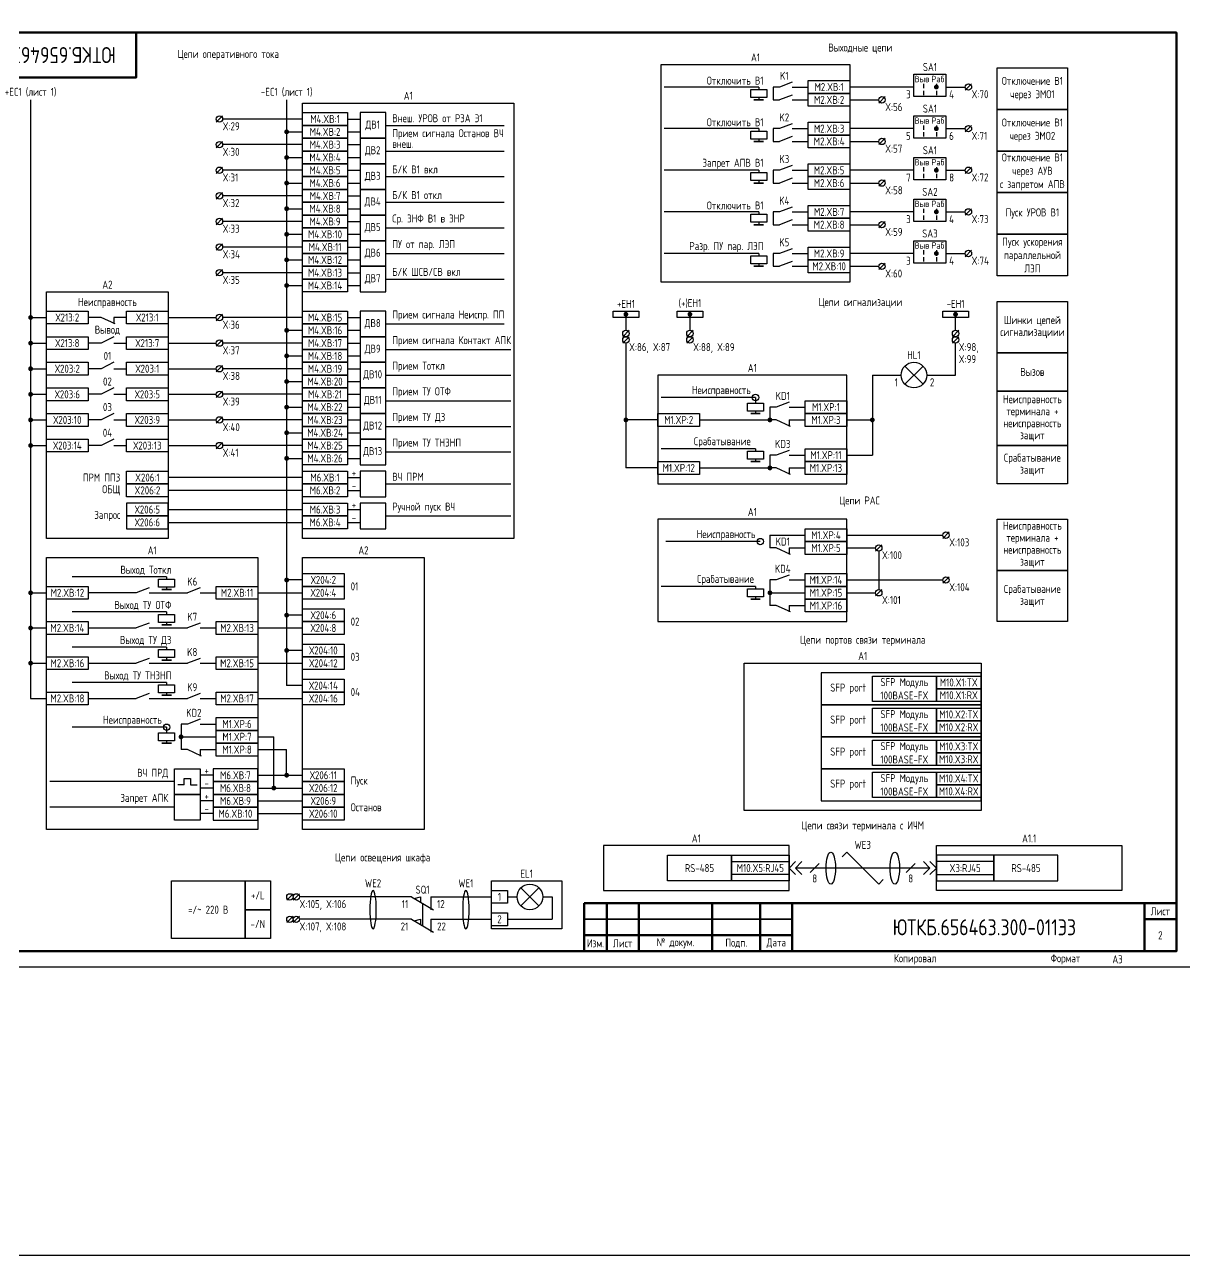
# Model space of a CAD drawing. Header units: millimetres. Extents: x -863 to 2106, y -90 to 586.
# Drawn here: x 475.1 to 837.5, y -90 to 294.5 of the extents above; entities that cross this region are included whole.
import ezdxf

# ---------------------------------------------------------------- set-up
doc = ezdxf.new("R2010")
doc.units = ezdxf.units.MM
doc.styles.add('Gost_type_A', font='GOST_A.TTF')

# ---------------------------------------------------------------- blocks, each defined once
blk = doc.blocks.new('Штамп угловой верхний')
at = {"lineweight": 50}
blk.add_lwpolyline([(0, 0), (70, 0), (70, -14), (0, -14)], close=True, dxfattribs=at)
blk = doc.blocks.new('Формат_А3')
blk.add_lwpolyline([(-420, 297), (0, 297), (0, 0), (-420, 0)], close=True)
at = {"lineweight": 50}
blk.add_lwpolyline([(-400, 292), (-5, 292), (-5, 5), (-400, 5)], close=True, dxfattribs=at)
blk = doc.blocks.new('Штамп малый нижний')
at = {"lineweight": 50}
for points in [[(-185, 15), (-178, 15), (-178, 5), (-185, 5)], [(-178, 15), (-168, 15), (-168, 5), (-178, 5)], [(-168, 15), (-145, 15), (-145, 5), (-168, 5)], [(-145, 15), (-130, 15), (-130, 5), (-145, 5)], [(-130, 15), (-120, 15), (-120, 5), (-130, 5)], [(-120, 15), (-10, 15), (-10, 0), (-120, 0)], [(-10, 15), (0, 15), (0, 10), (-10, 10)], [(-10, 10), (0, 10), (0, 0), (-10, 0)], [(-185, 5), (-178, 5), (-178, 0), (-185, 0)], [(-178, 5), (-168, 5), (-168, 0), (-178, 0)], [(-168, 5), (-145, 5), (-145, 0), (-168, 0)], [(-145, 5), (-130, 5), (-130, 0), (-145, 0)], [(-130, 5), (-120, 5), (-120, 0), (-130, 0)]]:
    blk.add_lwpolyline(points, close=True, dxfattribs=at)
for points in [[(-185, 15), (-178, 15), (-178, 10), (-185, 10)], [(-178, 15), (-168, 15), (-168, 10), (-178, 10)], [(-168, 15), (-145, 15), (-145, 10), (-168, 10)], [(-145, 15), (-130, 15), (-130, 10), (-145, 10)], [(-130, 15), (-120, 15), (-120, 10), (-130, 10)], [(-185, 10), (-178, 10), (-178, 5), (-185, 5)], [(-178, 10), (-168, 10), (-168, 5), (-178, 5)], [(-168, 10), (-145, 10), (-145, 5), (-168, 5)], [(-145, 10), (-130, 10), (-130, 5), (-145, 5)], [(-130, 10), (-120, 10), (-120, 5), (-130, 5)]]:
    blk.add_lwpolyline(points, close=True)
at = {"char_height": 2.5, "style": 'Gost_type_A'}
for s, insert, width, attachment_point in [('Лист', (-5, 12.5), 10, 5), ('№ докум.', (-156.5, 2.5), 23, 5), ('Подп.', (-137.5, 2.5), 15, 5), ('Дата', (-125, 2.5), 10, 5), ('Изм.', (-181.5, 2.5), 7, 5), ('Лист', (-173, 2.5), 10, 5), ('Копировал', (-75, -2.53), 13.1202, 6), ('Формат', (-30, -2.53), 13.1202, 6)]:
    blk.add_mtext(s, dxfattribs=dict(at, insert=insert, width=width, attachment_point=attachment_point))
blk = doc.blocks.new('POINT')
at = {"const_width": 0.75}
blk.add_lwpolyline([(-0.375, 0, 1), (0.375, 0, 1)], format="xyb", close=True, dxfattribs=at)
blk = doc.blocks.new('Переключатель_положение')
for p, q in [((2, 1), (2, -0.34)), ((2, -1.14), (2, -2.49))]:
    blk.add_line(p, q)
blk = doc.blocks.new('Шинка')
blk.add_lwpolyline([(-4, 1), (4, 1), (4, -1), (-4, -1)], close=True)
blk.add_blockref('POINT', (0, 0))

msp = doc.modelspace()

# ---------------------------------------------------------------- linework, layer by layer
for p, q in [((704.5, 275), (675, 275)), ((704.5, 275), (704.5, 274.25)), ((753, 275), (733, 275)), ((771.01, 276), (769.01, 274)), ((477, 271), (477, 84)), ((557, 271), (557, 88)), ((704.5, 271.75), (704.5, 271)), ((733, 271), (742, 271)), ((744.01, 272), (742.01, 270)), ((537, 266), (535, 264)), ((562, 265), (537, 265)), ((576, 265), (580, 265)), ((588, 263), (625, 263)), ((704.5, 262), (675, 262)), ((704.5, 262), (704.5, 261.25)), ((753, 262), (733, 262)), ((771.01, 263), (769.01, 261)), ((537, 258), (535, 256)), ((557, 261), (562, 261)), ((576, 261), (580, 261)), ((704.5, 258.75), (704.5, 258)), ((733, 258), (742, 258)), ((744.01, 259), (742.01, 257)), ((562, 257), (537, 257)), ((576, 257), (580, 257)), ((588, 255), (625, 255)), ((537, 250), (535, 248)), ((557, 253), (562, 253)), ((576, 253), (580, 253)), ((771.01, 250), (769.01, 248)), ((562, 249), (537, 249)), ((576, 249), (580, 249)), ((588, 247), (625, 247)), ((704.5, 249), (675, 249)), ((704.5, 249), (704.5, 248.25)), ((753, 249), (733, 249)), ((557, 245), (562, 245)), ((576, 245), (580, 245)), ((704.5, 245.75), (704.5, 245)), ((733, 245), (742, 245)), ((744.01, 246), (742.01, 244)), ((537, 242), (535, 240)), ((562, 241), (537, 241)), ((576, 241), (580, 241)), ((588, 239), (625, 239)), ((557, 237), (562, 237)), ((576, 237), (580, 237)), ((704.5, 236), (675, 236)), ((704.5, 236), (704.5, 235.25)), ((753, 236), (733, 236)), ((771.01, 237), (769.01, 235)), ((537, 234), (535, 232)), ((562, 233), (537, 233)), ((576, 233), (580, 233)), ((588, 231), (625, 231)), ((704.5, 232.75), (704.5, 232)), ((733, 232), (742, 232)), ((744.01, 233), (742.01, 231)), ((557, 229), (562, 229)), ((576, 229), (580, 229)), ((537, 226), (535, 224)), ((562, 225), (537, 225)), ((576, 225), (580, 225)), ((771.01, 224), (769.01, 222)), ((557, 221), (562, 221)), ((576, 221), (580, 221)), ((588, 223), (625, 223)), ((704.5, 223), (675, 223)), ((704.5, 223), (704.5, 222.25)), ((704.5, 219.75), (704.5, 219)), ((753, 223), (733, 223)), ((744.01, 220), (742.01, 218)), ((537, 218), (535, 216)), ((562, 217), (537, 217)), ((576, 217), (580, 217)), ((733, 219), (742, 219)), ((557, 213), (562, 213)), ((576, 213), (580, 213)), ((588, 215), (625, 215)), ((537, 204), (535, 202)), ((663, 204), (663, 199)), ((766, 199), (766, 204)), ((477, 203), (482, 203)), ((503, 203), (503, 201)), ((520, 203), (535, 203)), ((562, 203), (537, 203)), ((576, 203), (580, 203)), ((588, 201), (625, 201)), ((683, 203), (683, 199)), ((557, 199), (562, 199)), ((576, 199), (580, 199)), ((664, 199), (662, 197)), ((664, 197), (662, 195)), ((684, 199), (682, 197)), ((684, 197), (682, 195)), ((767, 199), (765, 197)), ((767, 197), (765, 195)), ((766, 197), (766, 197.01)), ((766, 197), (766, 197.01)), ((477, 195), (482, 195)), ((499, 195), (495, 195)), ((503, 195), (507, 195)), ((520, 195), (535, 195)), ((537, 196), (535, 194)), ((562, 195), (537, 195)), ((576, 195), (580, 195)), ((588, 193), (627, 193)), ((663, 195), (663, 156)), ((766, 185), (766, 195)), ((557, 191), (562, 191)), ((576, 191), (580, 191)), ((477, 187), (482, 187)), ((499, 187), (495, 187)), ((503, 187), (507, 187)), ((520, 187), (535, 187)), ((537, 188), (535, 186)), ((562, 187), (537, 187)), ((576, 187), (580, 187)), ((588, 185), (627, 185)), ((740, 185), (749, 185)), ((740, 185), (740, 160)), ((750.17, 187.83), (755.83, 182.17)), ((755.83, 187.83), (750.17, 182.17)), ((757, 185), (766, 185)), ((557, 183), (562, 183)), ((576, 183), (580, 183)), ((477, 179), (482, 179)), ((499, 179), (495, 179)), ((503, 179), (507, 179)), ((520, 179), (535, 179)), ((537, 180), (535, 178)), ((562, 179), (537, 179)), ((576, 179), (580, 179)), ((588, 177), (627, 177)), ((703.5, 178), (674, 178)), ((703.5, 178), (703.5, 176.25)), ((557, 175), (562, 175)), ((576, 175), (580, 175)), ((703.5, 173.75), (703.5, 173)), ((477, 171), (482, 171)), ((499, 171), (495, 171)), ((503, 171), (507, 171)), ((520, 171), (535, 171)), ((537, 172), (535, 170)), ((562, 171), (537, 171)), ((576, 171), (580, 171)), ((673, 171), (663, 171)), ((714, 171), (714, 169)), ((732, 171), (740, 171)), ((557, 167), (562, 167)), ((576, 167), (580, 167)), ((588, 169), (627, 169)), ((477, 163), (482, 163)), ((499, 163), (495, 163)), ((503, 163), (507, 163)), ((520, 163), (535, 163)), ((537, 164), (535, 162)), ((562, 163), (537, 163)), ((576, 163), (580, 163)), ((703.5, 162), (674, 162)), ((703.5, 162), (703.5, 161.25)), ((557, 159), (562, 159)), ((576, 159), (580, 159)), ((588, 161), (627, 161)), ((703.5, 158.75), (703.5, 158)), ((732, 160), (740, 160)), ((673, 156), (663, 156)), ((714, 156), (714, 154)), ((562, 153), (520, 153)), ((576, 153), (580, 153)), ((588, 151), (627, 151)), ((562, 149), (520, 149)), ((576, 149), (580, 149)), ((520, 143), (562, 143)), ((576, 143), (580, 143)), ((520, 139), (562, 139)), ((576, 139), (580, 139)), ((588, 141), (627, 141)), ((708, 135), (708, 131)), ((732, 135), (762, 135)), ((764.01, 136), (762.01, 134)), ((705, 133), (675.5, 133)), ((714, 131), (714, 129)), ((732, 131), (741, 131)), ((743, 132), (741, 130)), ((742, 130), (742, 118)), ((519.5, 122), (490, 122)), ((519.5, 122), (519.5, 121.25)), ((562, 121), (557, 121)), ((732, 121), (762, 121)), ((764.01, 122), (762.01, 120)), ((477, 117), (482, 117)), ((510, 117), (495, 117)), ((514, 117), (526, 117)), ((519.5, 118.75), (519.5, 118)), ((548, 117), (562, 117)), ((703.5, 119), (674, 119)), ((703.5, 119), (703.5, 118.25)), ((703.5, 115.75), (703.5, 115)), ((732, 117), (741, 117)), ((743, 118), (741, 116)), ((714, 113), (714, 111)), ((519.5, 111), (490, 111)), ((519.5, 111), (519.5, 110.25)), ((519.5, 107.75), (519.5, 107)), ((562, 110), (557, 110)), ((477, 106), (482, 106)), ((548, 106), (562, 106)), ((519.5, 100), (490, 100)), ((519.5, 100), (519.5, 99.25)), ((519.5, 96.75), (519.5, 96)), ((562, 99), (557, 99)), ((477, 95), (482, 95)), ((548, 95), (562, 95)), ((519.5, 89), (490, 89)), ((519.5, 89), (519.5, 88.25)), ((519.5, 85.75), (519.5, 85)), ((562, 88), (557, 88)), ((477, 84), (482, 84)), ((548, 84), (562, 84)), ((519.5, 75), (490, 75)), ((519.5, 75), (519.5, 73.25)), ((519.5, 70.75), (519.5, 70)), ((548, 72), (553, 72)), ((553, 56), (553, 72)), ((530, 68), (530, 66)), ((548, 68), (557, 68)), ((557, 60), (557, 68)), ((522, 58), (483, 58)), ((525, 57), (525, 59)), ((525, 59), (527, 59)), ((527, 59), (527, 57)), ((534, 60), (530, 60)), ((548, 60), (562, 60)), ((525, 57), (523, 57)), ((527, 57), (529, 57)), ((534, 56), (530, 56)), ((548, 56), (562, 56)), ((522, 50), (483, 50)), ((534, 52), (530, 52)), ((548, 52), (562, 52)), ((534, 48), (530, 48)), ((548, 48), (562, 48)), ((730.53, 34.53), (732, 36)), ((732, 36), (742, 26)), ((714, 31), (716, 33)), ((714, 31), (716, 33)), ((714, 31), (716, 29)), ((714, 31), (716, 29)), ((716, 31), (718, 33)), ((716, 31), (718, 33)), ((758, 31), (716, 31)), ((716, 31), (718, 29)), ((716, 31), (718, 29)), ((723.41, 32.41), (720.59, 29.59)), ((753.41, 32.41), (750.59, 29.59)), ((758, 31), (756, 33)), ((758, 31), (756, 33)), ((758, 31), (756, 29)), ((758, 31), (756, 29)), ((760, 31), (758, 33)), ((760, 31), (758, 33)), ((760, 31), (758, 29)), ((760, 31), (758, 29)), ((742, 26), (743.41, 27.41)), ((630.17, 24.83), (635.83, 19.17)), ((635.83, 24.83), (630.17, 19.17)), ((559.01, 23), (557.01, 21)), ((561.01, 23), (559.01, 21)), ((596, 22), (561.01, 22)), ((596, 22), (602.92, 18)), ((596.87, 21.5), (598.87, 22)), ((598.87, 22), (598.87, 20.34)), ((602, 22), (602, 18)), ((602, 22), (621, 22)), ((626, 22), (629, 22)), ((637, 22), (640, 22)), ((640, 22), (640, 15)), ((559.01, 16), (557.01, 14)), ((561.01, 16), (559.01, 14)), ((596, 15), (561.01, 15)), ((596, 15), (602.92, 11)), ((596.87, 14.5), (598.87, 15)), ((598.87, 15), (598.87, 13.34)), ((602, 15), (602, 11)), ((602, 15), (621, 15)), ((626, 15), (640, 15))]:
    msp.add_line(p, q)
at = {"ltscale": 1.08}
for p, q in [((711, 275), (709, 275)), ((709, 275), (709, 271)), ((715, 275), (720, 275)), ((709, 271), (711, 271)), ((715, 271), (720, 271)), ((711, 262), (709, 262)), ((709, 262), (709, 258)), ((715, 262), (720, 262)), ((709, 258), (711, 258)), ((715, 258), (720, 258)), ((711, 249), (709, 249)), ((709, 249), (709, 245)), ((715, 249), (720, 249)), ((709, 245), (711, 245)), ((715, 245), (720, 245)), ((711, 236), (709, 236)), ((709, 236), (709, 232)), ((715, 236), (720, 236)), ((709, 232), (711, 232)), ((715, 232), (720, 232)), ((711, 223), (709, 223)), ((709, 223), (709, 219)), ((715, 223), (720, 223)), ((709, 219), (711, 219)), ((715, 219), (720, 219)), ((499, 203), (495, 203)), ((507, 203), (503, 203)), ((710, 175), (708, 175)), ((708, 175), (708, 171)), ((714, 175), (719, 175)), ((686, 171), (708, 171)), ((710, 171), (708, 171)), ((714, 171), (719, 171)), ((710, 160), (708, 160)), ((708, 160), (708, 156)), ((714, 160), (719, 160)), ((686, 156), (708, 156)), ((710, 156), (708, 156)), ((714, 156), (719, 156)), ((708, 135), (719, 135)), ((710, 131), (708, 131)), ((714, 131), (719, 131)), ((710, 121), (708, 121)), ((708, 121), (708, 113)), ((714, 121), (719, 121)), ((530, 117), (535, 117)), ((708, 117), (719, 117)), ((710, 113), (708, 113)), ((714, 113), (719, 113)), ((495, 106), (510, 106)), ((514, 106), (526, 106)), ((530, 106), (535, 106)), ((495, 95), (510, 95)), ((514, 95), (526, 95)), ((530, 95), (535, 95)), ((495, 84), (510, 84)), ((514, 84), (526, 84)), ((530, 84), (535, 84)), ((526, 76), (524, 76)), ((524, 76), (524, 68)), ((530, 76), (535, 76)), ((524, 72), (535, 72)), ((526, 68), (524, 68)), ((530, 68), (535, 68))]:
    msp.add_line(p, q, dxfattribs=at)
at = {"ltscale": 4.32}
for p, q in [((715, 276.5), (711, 275)), ((715, 272.5), (711, 271)), ((715, 263.5), (711, 262)), ((715, 259.5), (711, 258)), ((715, 250.5), (711, 249)), ((715, 246.5), (711, 245)), ((715, 237.5), (711, 236)), ((715, 233.5), (711, 232)), ((715, 224.5), (711, 223)), ((715, 220.5), (711, 219)), ((503.39, 201), (499, 203)), ((503, 197), (499, 195)), ((503, 189), (499, 187)), ((503, 181), (499, 179)), ((714, 176.5), (710, 175)), ((503, 173), (499, 171)), ((714.39, 169), (710, 171)), ((503, 165), (499, 163)), ((714, 161.5), (710, 160)), ((714.39, 154), (710, 156)), ((714.39, 129), (710, 131)), ((714, 122.5), (710, 121)), ((514, 118.5), (510, 117)), ((530, 118.5), (526, 117)), ((714.39, 111), (710, 113)), ((514, 107.5), (510, 106)), ((530, 107.5), (526, 106)), ((514, 96.5), (510, 95)), ((530, 96.5), (526, 95)), ((514, 85.5), (510, 84)), ((530, 85.5), (526, 84)), ((530, 77.5), (526, 76)), ((530.39, 66), (526, 68))]:
    msp.add_line(p, q, dxfattribs=at)
at = {"ltscale": 4}
for p, q in [((763, 275), (769.01, 275)), ((763, 262), (769.01, 262)), ((763, 249), (769.01, 249)), ((763, 236), (769.01, 236)), ((763, 223), (769.01, 223))]:
    msp.add_line(p, q, dxfattribs=at)
at = {"ltscale": 0.5}
msp.add_line((599.46, 20), (599.46, 13), dxfattribs=at)
for points in [[(-863, 586), (2106, 586), (2106, -90), (-863, -90)], [(674, 282), (733, 282), (733, 214), (674, 214)], [(779, 281), (801, 281), (801, 268), (779, 268)], [(720, 277), (733, 277), (733, 273), (720, 273)], [(753, 279), (763, 279), (763, 272), (753, 272)], [(707, 274.25), (707, 271.75), (702, 271.75), (702, 274.25)], [(720, 273), (733, 273), (733, 269), (720, 269)], [(562, 270), (628, 270), (628, 134), (562, 134)], [(706, 271), (703, 271)], [(562, 267), (576, 267), (576, 263), (562, 263)], [(753, 266), (763, 266), (763, 259), (753, 259)], [(779, 268), (801, 268), (801, 255), (779, 255)], [(562, 263), (576, 263), (576, 259), (562, 259)], [(720, 264), (733, 264), (733, 260), (720, 260)], [(562, 259), (576, 259), (576, 255), (562, 255)], [(707, 261.25), (707, 258.75), (702, 258.75), (702, 261.25)], [(706, 258), (703, 258)], [(720, 260), (733, 260), (733, 256), (720, 256)], [(562, 255), (576, 255), (576, 251), (562, 251)], [(779, 255), (801, 255), (801, 242), (779, 242)], [(562, 251), (576, 251), (576, 247), (562, 247)], [(720, 251), (733, 251), (733, 247), (720, 247)], [(753, 253), (763, 253), (763, 246), (753, 246)], [(562, 247), (576, 247), (576, 243), (562, 243)], [(707, 248.25), (707, 245.75), (702, 245.75), (702, 248.25)], [(720, 247), (733, 247), (733, 243), (720, 243)], [(562, 243), (576, 243), (576, 239), (562, 239)], [(706, 245), (703, 245)], [(562, 239), (576, 239), (576, 235), (562, 235)], [(753, 240), (763, 240), (763, 233), (753, 233)], [(779, 242), (801, 242), (801, 229), (779, 229)], [(562, 235), (576, 235), (576, 231), (562, 231)], [(707, 235.25), (707, 232.75), (702, 232.75), (702, 235.25)], [(720, 238), (733, 238), (733, 234), (720, 234)], [(562, 231), (576, 231), (576, 227), (562, 227)], [(706, 232), (703, 232)], [(720, 234), (733, 234), (733, 230), (720, 230)], [(562, 227), (576, 227), (576, 223), (562, 223)], [(753, 227), (763, 227), (763, 220), (753, 220)], [(779, 229), (801, 229), (801, 216), (779, 216)], [(720, 225), (733, 225), (733, 221), (720, 221)], [(562, 223), (576, 223), (576, 219), (562, 219)], [(707, 222.25), (707, 219.75), (702, 219.75), (702, 222.25)], [(720, 221), (733, 221), (733, 217), (720, 217)], [(562, 219), (576, 219), (576, 215), (562, 215)], [(706, 219), (703, 219)], [(562, 215), (576, 215), (576, 211), (562, 211)], [(482, 211), (520, 211), (520, 134), (482, 134)], [(801, 192), (779, 192), (779, 208), (801, 208)], [(482, 205), (495, 205), (495, 201), (482, 201)], [(507, 205), (520, 205), (520, 201), (507, 201)], [(562, 205), (576, 205), (576, 201), (562, 201)], [(562, 201), (576, 201), (576, 197), (562, 197)], [(482, 197), (495, 197), (495, 193), (482, 193)], [(507, 197), (520, 197), (520, 193), (507, 193)], [(562, 197), (576, 197), (576, 193), (562, 193)], [(562, 193), (576, 193), (576, 189), (562, 189)], [(482, 189), (495, 189), (495, 185), (482, 185)], [(507, 189), (520, 189), (520, 185), (507, 185)], [(562, 189), (576, 189), (576, 185), (562, 185)], [(801, 180), (779, 180), (779, 192), (801, 192)], [(562, 185), (576, 185), (576, 181), (562, 181)], [(673, 151), (732, 151), (732, 185), (673, 185)], [(482, 181), (495, 181), (495, 177), (482, 177)], [(507, 181), (520, 181), (520, 177), (507, 177)], [(562, 181), (576, 181), (576, 177), (562, 177)], [(562, 177), (576, 177), (576, 173), (562, 173)], [(719, 177), (732, 177), (732, 173), (719, 173)], [(801, 163), (779, 163), (779, 180), (801, 180)], [(706, 176.25), (706, 173.75), (701, 173.75), (701, 176.25)], [(482, 173), (495, 173), (495, 169), (482, 169)], [(507, 173), (520, 173), (520, 169), (507, 169)], [(562, 173), (576, 173), (576, 169), (562, 169)], [(673, 173), (686, 173), (686, 169), (673, 169)], [(705, 173), (702, 173)], [(719, 173), (732, 173), (732, 169), (719, 169)], [(562, 169), (576, 169), (576, 165), (562, 165)], [(482, 165), (495, 165), (495, 161), (482, 161)], [(507, 165), (520, 165), (520, 161), (507, 161)], [(562, 165), (576, 165), (576, 161), (562, 161)], [(719, 162), (732, 162), (732, 158), (719, 158)], [(801, 151), (779, 151), (779, 163), (801, 163)], [(562, 161), (576, 161), (576, 157), (562, 157)], [(673, 158), (686, 158), (686, 154), (673, 154)], [(706, 161.25), (706, 158.75), (701, 158.75), (701, 161.25)], [(705, 158), (702, 158)], [(719, 158), (732, 158), (732, 154), (719, 154)], [(507, 155), (520, 155), (520, 151), (507, 151)], [(562, 155), (576, 155), (576, 151), (562, 151)], [(507, 151), (520, 151), (520, 147), (507, 147)], [(562, 151), (576, 151), (576, 147), (562, 147)], [(520, 145), (507, 145), (507, 141), (520, 141)], [(562, 145), (576, 145), (576, 141), (562, 141)], [(520, 141), (507, 141), (507, 137), (520, 137)], [(562, 141), (576, 141), (576, 137), (562, 137)], [(673, 108), (732, 108), (732, 140), (673, 140)], [(801, 124), (779, 124), (779, 140), (801, 140)], [(719, 137), (732, 137), (732, 133), (719, 133)], [(719, 133), (732, 133), (732, 129), (719, 129)], [(482, 128), (548, 128), (548, 43), (482, 43)], [(562, 128), (600, 128), (600, 43), (562, 43)], [(801, 108), (779, 108), (779, 124), (801, 124)], [(522, 121.25), (522, 118.75), (517, 118.75), (517, 121.25)], [(562, 123), (575, 123), (575, 119), (562, 119)], [(719, 123), (732, 123), (732, 119), (719, 119)], [(482, 119), (495, 119), (495, 115), (482, 115)], [(521, 118), (518, 118)], [(535, 119), (548, 119), (548, 115), (535, 115)], [(562, 119), (575, 119), (575, 115), (562, 115)], [(706, 118.25), (706, 115.75), (701, 115.75), (701, 118.25)], [(719, 119), (732, 119), (732, 115), (719, 115)], [(562, 112), (575, 112), (575, 108), (562, 108)], [(705, 115), (702, 115)], [(719, 115), (732, 115), (732, 111), (719, 111)], [(482, 108), (495, 108), (495, 104), (482, 104)], [(522, 110.25), (522, 107.75), (517, 107.75), (517, 110.25)], [(535, 108), (548, 108), (548, 104), (535, 104)], [(562, 108), (575, 108), (575, 104), (562, 104)], [(521, 107), (518, 107)], [(562, 101), (575, 101), (575, 97), (562, 97)], [(482, 97), (495, 97), (495, 93), (482, 93)], [(522, 99.25), (522, 96.75), (517, 96.75), (517, 99.25)], [(535, 97), (548, 97), (548, 93), (535, 93)], [(562, 97), (575, 97), (575, 93), (562, 93)], [(521, 96), (518, 96)], [(700, 95), (774, 95), (774, 49), (700, 49)], [(562, 90), (575, 90), (575, 86), (562, 86)], [(724, 82), (774, 82), (774, 92), (724, 92)], [(740, 91), (760, 91), (760, 83), (740, 83)], [(760, 91), (774, 91), (774, 87), (760, 87)], [(482, 86), (495, 86), (495, 82), (482, 82)], [(522, 88.25), (522, 85.75), (517, 85.75), (517, 88.25)], [(521, 85), (518, 85)], [(535, 86), (548, 86), (548, 82), (535, 82)], [(562, 86), (575, 86), (575, 82), (562, 82)], [(760, 87), (774, 87), (774, 83), (760, 83)], [(724, 72), (774, 72), (774, 82), (724, 82)], [(740, 81), (760, 81), (760, 73), (740, 73)], [(760, 81), (774, 81), (774, 77), (760, 77)], [(535, 78), (548, 78), (548, 74), (535, 74)], [(760, 77), (774, 77), (774, 73), (760, 73)], [(522, 73.25), (522, 70.75), (517, 70.75), (517, 73.25)], [(535, 74), (548, 74), (548, 70), (535, 70)], [(521, 70), (518, 70)], [(535, 70), (548, 70), (548, 66), (535, 66)], [(724, 62), (774, 62), (774, 72), (724, 72)], [(740, 71), (760, 71), (760, 63), (740, 63)], [(760, 71), (774, 71), (774, 67), (760, 67)], [(760, 67), (774, 67), (774, 63), (760, 63)], [(548, 62), (534, 62), (534, 58), (548, 58)], [(562, 62), (575, 62), (575, 58), (562, 58)], [(724, 52), (774, 52), (774, 62), (724, 62)], [(548, 58), (534, 58), (534, 54), (548, 54)], [(562, 58), (575, 58), (575, 54), (562, 54)], [(740, 61), (760, 61), (760, 53), (740, 53)], [(760, 61), (774, 61), (774, 57), (760, 57)], [(548, 54), (534, 54), (534, 50), (548, 50)], [(562, 54), (575, 54), (575, 50), (562, 50)], [(760, 57), (774, 57), (774, 53), (760, 53)], [(548, 50), (534, 50), (534, 46), (548, 46)], [(562, 50), (575, 50), (575, 46), (562, 46)], [(656, 24), (714, 24), (714, 38), (656, 38)], [(676, 35), (696, 35), (696, 27), (676, 27)], [(696, 35), (714, 35), (714, 27), (696, 27)], [(818, 24), (760, 24), (760, 38), (818, 38)], [(778, 35), (760, 35), (760, 27), (778, 27)], [(798, 35), (778, 35), (778, 27), (798, 27)], [(696, 33), (714, 33), (714, 29), (696, 29)], [(778, 33), (760, 33), (760, 29), (778, 29)], [(544, 9), (521, 9), (521, 27), (544, 27)], [(552, 18), (544, 18), (544, 27), (552, 27)], [(621, 27), (643, 27), (643, 12), (621, 12)], [(621, 24), (626, 24), (626, 20), (621, 20)], [(552, 9), (544, 9), (544, 18), (552, 18)], [(621, 17), (626, 17), (626, 13), (621, 13)]]:
    msp.add_lwpolyline(points, close=True)
at = {"ltscale": 4}
for points in [[(580, 259), (588, 259), (588, 267), (580, 267)], [(580, 251), (588, 251), (588, 259), (580, 259)], [(580, 243), (588, 243), (588, 251), (580, 251)], [(580, 235), (588, 235), (588, 243), (580, 243)], [(580, 227), (588, 227), (588, 235), (580, 235)], [(580, 219), (588, 219), (588, 227), (580, 227)], [(580, 211), (588, 211), (588, 219), (580, 219)], [(580, 197), (588, 197), (588, 205), (580, 205)], [(580, 189), (588, 189), (588, 197), (580, 197)], [(580, 181), (588, 181), (588, 189), (580, 189)], [(580, 173), (588, 173), (588, 181), (580, 181)], [(580, 165), (588, 165), (588, 173), (580, 173)], [(580, 157), (588, 157), (588, 165), (580, 165)], [(580, 147), (588, 147), (588, 155), (580, 155)], [(580, 137), (588, 137), (588, 145), (580, 145)], [(530, 54), (522, 54), (522, 62), (530, 62)], [(530, 46), (522, 46), (522, 54), (530, 54)]]:
    msp.add_lwpolyline(points, close=True, dxfattribs=at)
for centre, radius in [((770.01, 275), 1), ((743.01, 271), 1), ((536, 265), 1), ((770.01, 262), 1), ((536, 257), 1), ((743.01, 258), 1), ((536, 249), 1), ((770.01, 249), 1), ((743.01, 245), 1), ((536, 241), 1), ((770.01, 236), 1), ((536, 233), 1), ((743.01, 232), 1), ((536, 225), 1), ((770.01, 223), 1), ((743.01, 219), 1), ((536, 217), 1), ((536, 203), 1), ((663, 198), 1), ((663, 196), 1), ((683, 198), 1), ((683, 196), 1), ((766, 198), 1), ((766, 196), 1), ((536, 195), 1), ((753, 185), 4), ((536, 187), 1), ((536, 179), 1), ((703.5, 178), 1), ((536, 171), 1), ((536, 163), 1), ((763.01, 135), 1), ((705, 133), 1), ((742, 131), 1), ((763.01, 121), 1), ((742, 117), 1), ((519.5, 75), 1), ((633, 22), 4), ((558.01, 22), 1), ((560.01, 22), 1), ((558.01, 15), 1), ((560.01, 15), 1)]:
    msp.add_circle(centre, radius)
for centre in [(727, 31), (747, 31)]:
    msp.add_ellipse(centre, major_axis=(0, -5), ratio=0.293778)
at = {"extrusion": (0, 0, -1)}
for centre in [(584, 18), (613, 18)]:
    msp.add_ellipse(centre, major_axis=(0, -6), ratio=0.166667, dxfattribs=at)

# ---------------------------------------------------------------- block references
at = {"color": 1}
for name, p in [('Формат_А3', (840, 0)), ('Штамп малый нижний', (835, 5))]:
    msp.add_blockref(name, p, dxfattribs=at)
for name, p in [('Штамп угловой верхний', (440, 292)), ('Переключатель_положение', (754, 275)), ('POINT', (760, 275)), ('Переключатель_положение', (758, 275)), ('POINT', (557, 261)), ('Переключатель_положение', (754, 262)), ('POINT', (760, 262)), ('Переключатель_положение', (758, 262)), ('POINT', (557, 253)), ('Переключатель_положение', (754, 249)), ('Переключатель_положение', (758, 249)), ('POINT', (760, 249)), ('POINT', (557, 245)), ('POINT', (557, 237)), ('Переключатель_положение', (754, 236)), ('POINT', (760, 236)), ('Переключатель_положение', (758, 236)), ('POINT', (557, 229)), ('Переключатель_положение', (754, 223)), ('POINT', (760, 223)), ('Переключатель_положение', (758, 223)), ('POINT', (557, 221)), ('POINT', (557, 213)), ('Шинка', (663, 204)), ('Шинка', (683, 204)), ('Шинка', (766, 204)), ('POINT', (477, 203)), ('POINT', (557, 199)), ('POINT', (477, 195)), ('POINT', (557, 191)), ('POINT', (477, 187)), ('POINT', (557, 183)), ('POINT', (477, 179)), ('POINT', (557, 175)), ('POINT', (477, 171)), ('POINT', (663, 171)), ('POINT', (708, 171)), ('POINT', (740, 171)), ('POINT', (557, 167)), ('POINT', (477, 163)), ('POINT', (557, 159)), ('POINT', (708, 156)), ('POINT', (557, 121)), ('POINT', (477, 117)), ('POINT', (708, 117)), ('POINT', (557, 110)), ('POINT', (477, 106)), ('POINT', (557, 99)), ('POINT', (477, 95)), ('POINT', (524, 72)), ('POINT', (557, 60)), ('POINT', (553, 56))]:
    msp.add_blockref(name, p)

# ---------------------------------------------------------------- texts
at = {"char_height": 2.5, "style": 'Gost_type_A'}
for s, insert, width, attachment_point, line_spacing_factor in [('Выходные цепи', (736.25, 287), 197.5, 5, 0.9), ('Цепи оперативного тока', (538.75, 285), 197.5, 5, 0.9), ('A1', (703.5, 283), 59, 8, 0.9), ('A1', (595, 271), 66, 8, 0.9), ('X:56', (744.01, 270), 8, 1, 0.9), ('X:29', (537, 264), 8, 1, 0.9), ('Прием сигнала Останов ВЧ внеш.', (590, 256), 35, 7, 0.8), ('X:30', (537, 256), 8, 1, 0.9), ('X:57', (744.01, 257), 8, 1, 0.9), ('X:31', (537, 248), 8, 1, 0.9), ('X:58', (744.01, 244), 8, 1, 0.9), ('X:32', (537, 240), 8, 1, 0.9), ('X:33', (537, 232), 8, 1, 0.9), ('X:59', (744.01, 231), 8, 1, 0.9), ('X:34', (537, 224), 8, 1, 0.9), ('X:35', (537, 216), 8, 1, 0.9), ('X:60', (744.01, 218), 8, 1, 0.9), ('A2', (501, 212), 38, 8, 0.9), ('Неисправность', (501, 207.5), 38, 5, 0.8), ('Цепи сигнализации', (736.25, 207.5), 197.5, 5, 0.9), ('Вывод', (501, 199), 38, 5, 0.8), ('X:36', (537, 202), 8, 1, 0.9), ('Шинки цепей сигнализациии', (790, 200), 21.9988, 5, 0.9), ('01', (501, 191), 38, 5, 0.8), ('X:37', (537, 194), 8, 1, 0.9), ('X:86, X:87', (664, 195), 16, 1, 0.9), ('X:88, X:89', (684, 195), 16, 1, 0.9), ('X:98,\\PX:99', (767, 195), 16, 1, 0.9), ('A1', (702.5, 186), 59, 8, 0.9), ('X:38', (537, 186), 8, 1, 0.9), ('Вызов', (790, 186), 21.9988, 5, 0.9), ('02', (501, 183), 38, 5, 0.8), ('Неисправность', (702, 180), 37, 6, 0.8), ('X:39', (537, 178), 8, 1, 0.9), ('Неисправность терминала + неисправность защит', (790, 171.5), 21.9988, 5, 0.9), ('03', (501, 175), 38, 5, 0.8), ('X:40', (537, 170), 8, 1, 0.9), ('04', (501, 167), 38, 5, 0.8), ('X:41', (537, 162), 8, 1, 0.9), ('Срабатывание защит', (790, 157), 21.9988, 5, 0.9), ('Цепи РАС', (736, 145.5), 196, 5, 0.9), ('A1', (702.5, 141), 59, 8, 0.9), ('Неисправность терминала + неисправность защит', (790, 132), 21.9988, 5, 0.9), ('Неисправность', (703.5, 135), 37, 6, 0.8), ('A1', (515, 129), 66, 8, 0.9), ('A2', (581, 129), 38, 8, 0.9), ('X:103', (764.01, 134), 8, 1, 0.9), ('X:100', (743.01, 130), 8, 1, 0.9), ('X:104', (764.01, 120), 8, 1, 0.9), ('Срабатывание защит', (790, 116), 21.9988, 5, 0.9), ('X:101', (743.01, 116), 8, 1, 0.9), ('Цепи портов связи терминала', (737, 102), 197.5, 5, 0.9), ('A1', (737, 96), 74.0002, 8, 0.9), ('Неисправность', (518, 77), 37, 6, 0.8), ('Цепи связи терминала с ИЧМ', (737, 44), 194, 5, 0.9), ('A1', (685, 39), 58.0002, 8, 0.9), ('A1.1', (789, 39), 58.0002, 8, 0.9), ('Цепи освещения шкафа', (587, 34), 122, 5, 0.9), ('EL1', (632, 28), 21.9942, 8, 0.9), ('+/L', (548, 22.5), 8, 5, 0.9), ('=/~ 220 В', (532.5, 18), 23, 5, 0.9), ('X:105, X:106', (561.01, 21), 17.9949, 1, 0.9), ('-/N', (548, 13.5), 8, 5, 0.9), ('X:107, X:108', (561.01, 14), 17.9949, 1, 0.9)]:
    msp.add_mtext(s, dxfattribs=dict(at, insert=insert, width=width, attachment_point=attachment_point, line_spacing_factor=line_spacing_factor))
at = {"insert": (475, 285), "char_height": 5, "width": 70, "attachment_point": 5, "rotation": 180, "style": 'Gost_type_A'}
msp.add_mtext('ЮТКБ.656463.300-011Э3', dxfattribs=at)
at = {"style": 'Gost_type_A'}
for s, insert, char_height, width, attachment_point in [('SA1', (758, 280), 2.5, 10, 8), ('Отключить В1', (706, 277), 2.5, 31.0015, 6), ('K1', (712.5, 278.5), 2.5, 5, 5), ('Выв', (755.5, 277.5), 2, 5, 5), ('Раб', (760.5, 277.5), 2, 5, 5), ('Отключение В1\\Pчерез ЭМО1', (790, 274.5), 2.5, 21.9988, 5), ('+EC1 (лист 1)', (477, 272), 2.5, 18, 8), ('-EC1 (лист 1)', (557, 272), 2.5, 18, 8), ('M2.XВ:1', (726.5, 275), 2.5, 13, 5), ('3', (752, 273.98), 2.5, 5, 3), ('4', (764, 273.98), 2.5, 5, 1), ('M2.XВ:2', (726.5, 271), 2.5, 13, 5), ('SA1', (758, 267), 2.5, 10, 8), ('M4.XВ:1', (569, 265), 2.5, 14, 5), ('Внеш. УРОВ от РЗА Э1', (590, 264), 2.5, 30.8621, 7), ('K2', (712.5, 265.5), 2.5, 5, 5), ('Выв', (755.5, 264.5), 2, 5, 5), ('Раб', (760.5, 264.5), 2, 5, 5), ('M4.XВ:2', (569, 261), 2.5, 14, 5), ('ДВ1', (583.88, 263), 2.5, 7.7588, 5), ('Отключить В1', (706, 264), 2.5, 31.0015, 6), ('M2.XВ:3', (726.5, 262), 2.5, 13, 5), ('Отключение В1\\Pчерез ЭМО2', (790, 261.5), 2.5, 21.9988, 5), ('M4.XВ:3', (569, 257), 2.5, 14, 5), ('M2.XВ:4', (726.5, 258), 2.5, 13, 5), ('5', (752, 260.98), 2.5, 5, 3), ('6', (764, 260.98), 2.5, 5, 1), ('M4.XВ:4', (569, 253), 2.5, 14, 5), ('ДВ2', (583.88, 255), 2.5, 7.7588, 5), ('SA1', (758, 254), 2.5, 10, 8), ('Отключение В1\\Pчерез АУВ\\Pс запретом АПВ', (790, 248.5), 2.5, 21.9988, 5), ('M4.XВ:5', (569, 249), 2.5, 14, 5), ('Б/К В1 вкл', (590, 248), 2.5, 27.8465, 7), ('K3', (712.5, 252.5), 2.5, 5, 5), ('M2.XВ:5', (726.5, 249), 2.5, 13, 5), ('Выв', (755.5, 251.5), 2, 5, 5), ('Раб', (760.5, 251.5), 2, 5, 5), ('M4.XВ:6', (569, 245), 2.5, 14, 5), ('ДВ3', (583.88, 247), 2.5, 7.7588, 5), ('M2.XВ:6', (726.5, 245), 2.5, 13, 5), ('7', (752, 247.98), 2.5, 5, 3), ('8', (764, 247.98), 2.5, 5, 1), ('M4.XВ:7', (569, 241), 2.5, 14, 5), ('Б/К В1 откл', (590, 240), 2.5, 27.8465, 7), ('SA2', (758, 241), 2.5, 10, 8), ('ДВ4', (583.88, 239), 2.5, 7.7588, 5), ('K4', (712.5, 239.5), 2.5, 5, 5), ('Выв', (755.5, 238.5), 2, 5, 5), ('Раб', (760.5, 238.5), 2, 5, 5), ('M4.XВ:8', (569, 237), 2.5, 14, 5), ('Ср. ЗНФ В1 в ЗНР', (590, 232), 2.5, 27.8465, 7), ('M2.XВ:7', (726.5, 236), 2.5, 13, 5), ('3', (752, 234.98), 2.5, 5, 3), ('4', (764, 234.98), 2.5, 5, 1), ('Пуск УРОВ В1', (790, 235.5), 2.5, 21.9988, 5), ('M4.XВ:9', (569, 233), 2.5, 14, 5), ('ДВ5', (583.88, 231), 2.5, 7.7588, 5), ('M2.XВ:8', (726.5, 232), 2.5, 13, 5), ('M4.XВ:10', (569, 229), 2.5, 14, 5), ('ПУ от пар. ЛЭП', (590, 224), 2.5, 27.8465, 7), ('K5', (712.5, 226.5), 2.5, 5, 5), ('SA3', (758, 228), 2.5, 10, 8), ('Пуск ускорения параллельной ЛЭП ', (790, 222.5), 2.5, 21.9988, 5), ('M4.XВ:11', (569, 225), 2.5, 14, 5), ('ДВ6', (583.88, 223), 2.5, 7.7588, 5), ('Разр. ПУ пар. ЛЭП', (706, 225), 2.5, 31.0015, 6), ('M2.XВ:9', (726.5, 223), 2.5, 13, 5), ('Выв', (755.5, 225.5), 2, 5, 5), ('Раб', (760.5, 225.5), 2, 5, 5), ('M4.XВ:12', (569, 221), 2.5, 14, 5), ('M2.XВ:10', (726.5, 219), 2.5, 13, 5), ('3', (752, 221.98), 2.5, 5, 3), ('4', (764, 221.98), 2.5, 5, 1), ('M4.XВ:13', (569, 217), 2.5, 14, 5), ('ДВ7', (583.88, 215), 2.5, 7.7588, 5), ('Б/К ШСВ/СВ вкл', (590, 216), 2.5, 27.8465, 7), ('M4.XВ:14', (569, 213), 2.5, 14, 5), ('+EH1', (663, 206), 2.5, 10, 8), ('(+)EH1', (683, 206), 2.5, 10, 8), ('-EH1', (766, 206), 2.5, 10, 8), ('Х213:2', (488.5, 203), 2.5, 13, 5), ('Х213:1', (513.5, 203), 2.5, 13, 5), ('M4.XВ:15', (569, 203), 2.5, 14, 5), ('Прием сигнала Неиспр. ПП', (590, 202), 2.5, 39.3936, 7), ('M4.XВ:16', (569, 199), 2.5, 14, 5), ('ДВ8', (583.88, 201), 2.5, 7.7588, 5), ('Х213:8', (488.5, 195), 2.5, 13, 5), ('Х213:7', (513.5, 195), 2.5, 13, 5), ('M4.XВ:17', (569, 195), 2.5, 14, 5), ('Прием сигнала Контакт АПК', (590, 194), 2.5, 39.2186, 7), ('M4.XВ:18', (569, 191), 2.5, 14, 5), ('ДВ9', (583.88, 193), 2.5, 7.7588, 5), ('HL1', (753, 190), 2.5, 14, 8), ('Прием Тоткл', (590, 186), 2.5, 44.8565, 7), ('Х203:2', (488.5, 187), 2.5, 13, 5), ('Х203:1', (513.5, 187), 2.5, 13, 5), ('M4.XВ:19', (569, 187), 2.5, 14, 5), ('ДВ10', (583.88, 185), 2.5, 7.7588, 5), ('M4.XВ:20', (569, 183), 2.5, 14, 5), ('Прием ТУ ОТФ', (590, 178), 2.5, 27.8465, 7), ('1', (748, 184), 2.5, 6, 3), ('2', (758, 184), 2.5, 6, 1), ('Х203:6', (488.5, 179), 2.5, 13, 5), ('Х203:5', (513.5, 179), 2.5, 13, 5), ('M4.XВ:21', (569, 179), 2.5, 14, 5), ('ДВ11', (583.88, 177), 2.5, 7.7588, 5), ('KD1', (712, 178.5), 2.5, 8, 5), ('M4.XВ:22', (569, 175), 2.5, 14, 5), ('Прием ТУ ДЗ', (590, 170), 2.5, 27.8465, 7), ('M1.XP:1', (725.5, 175), 2.5, 13, 5), ('Х203:10', (488.5, 171), 2.5, 13, 5), ('Х203:9', (513.5, 171), 2.5, 13, 5), ('M4.XВ:23', (569, 171), 2.5, 14, 5), ('ДВ12', (583.88, 169), 2.5, 7.7588, 5), ('M1.XP:2', (679.5, 171), 2.5, 13, 5), ('M1.XP:3', (725.5, 171), 2.5, 13, 5), ('M4.XВ:24', (569, 167), 2.5, 14, 5), ('Х203:14', (488.5, 163), 2.5, 13, 5), ('Х203:13', (513.5, 163), 2.5, 13, 5), ('M4.XВ:25', (569, 163), 2.5, 14, 5), ('ДВ13', (583.88, 161), 2.5, 7.7588, 5), ('Прием ТУ ТНЗНП', (590, 162), 2.5, 27.8465, 7), ('KD3', (712, 163.5), 2.5, 8, 5), ('M4.XВ:26', (569, 159), 2.5, 14, 5), ('M1.XP:11', (725.5, 160), 2.5, 13, 5), ('ПРМ ППЗ   ', (505, 153), 2.5, 13, 6), ('X206:1', (513.5, 153), 2.5, 13, 5), ('M6.XВ:1', (569, 153), 2.5, 14, 5), ('+', (578, 154.5), 2.5, 4, 5), ('ВЧ ПРM', (590, 152), 2.5, 30.8621, 7), ('M1.XP:12', (679.5, 156), 2.5, 13, 5), ('M1.XP:13', (725.5, 156), 2.5, 13, 5), ('ОБЩ', (505, 149), 2.5, 13, 6), ('X206:2', (513.5, 149), 2.5, 13, 5), ('M6.XВ:2', (569, 149), 2.5, 14, 5), ('-', (578, 150.5), 2.5, 4, 5), ('Запрос', (505, 141), 2.5, 23, 6), ('Х206:5', (513.5, 143), 2.5, 13, 5), ('M6.XВ:3', (569, 143), 2.5, 14, 5), ('+', (578, 144.5), 2.5, 4, 5), ('Ручной пуск ВЧ', (590, 142), 2.5, 44.8565, 7), ('Х206:6', (513.5, 139), 2.5, 13, 5), ('M6.XВ:4', (569, 139), 2.5, 14, 5), ('-', (578, 140.5), 2.5, 4, 5), ('M1.XP:4', (725.5, 135), 2.5, 13, 5), ('KD1', (712, 133), 2.5, 8, 5), ('M1.XP:5', (725.5, 131), 2.5, 13, 5), ('Выход Тоткл', (521, 124), 2.5, 31.0015, 6), ('KD4', (712, 124.5), 2.5, 8, 5), ('K6', (527.5, 120.5), 2.5, 5, 5), ('Х204:2', (568.5, 121), 2.5, 13, 5), ('01', (577, 119), 2.5, 23, 4), ('M1.XP:14', (725.5, 121), 2.5, 13, 5), ('M2.XВ:12', (488.5, 117), 2.5, 13, 5), ('M2.XВ:11', (541.5, 117), 2.5, 13, 5), ('Х204:4', (568.5, 117), 2.5, 13, 5), ('M1.XP:15', (725.5, 117), 2.5, 13, 5), ('Выход ТУ ОТФ', (521, 113), 2.5, 31.0015, 6), ('M1.XP:16', (725.5, 113), 2.5, 13, 5), ('K7', (527.5, 109.5), 2.5, 5, 5), ('Х204:6', (568.5, 110), 2.5, 13, 5), ('02', (577, 108), 2.5, 23, 4), ('M2.XВ:14', (488.5, 106), 2.5, 13, 5), ('M2.XВ:13', (541.5, 106), 2.5, 13, 5), ('Х204:8', (568.5, 106), 2.5, 13, 5), ('Выход ТУ ДЗ', (521, 102), 2.5, 31.0015, 6), ('Х204:10', (568.5, 99), 2.5, 13, 5), ('M2.XВ:16', (488.5, 95), 2.5, 13, 5), ('K8', (527.5, 98.5), 2.5, 5, 5), ('M2.XВ:15', (541.5, 95), 2.5, 13, 5), ('Х204:12', (568.5, 95), 2.5, 13, 5), ('03', (577, 97), 2.5, 23, 4), ('Выход ТУ ТНЗНП', (521, 91), 2.5, 31.0015, 6), ('K9', (527.5, 87.5), 2.5, 5, 5), ('Х204:14', (568.5, 88), 2.5, 13, 5), ('SFP port', (738, 87), 2.5, 20, 6), ('SFP Mодуль 100BASE-FX', (750, 87), 2.5, 19.9998, 5), ('M10.X1:TX', (767, 89), 2.5, 14, 5), ('M2.XВ:18', (488.5, 84), 2.5, 13, 5), ('M2.XВ:17', (541.5, 84), 2.5, 13, 5), ('Х204:16', (568.5, 84), 2.5, 13, 5), ('04', (577, 86), 2.5, 23, 4), ('M10.X1:RX', (767, 85), 2.5, 14, 5), ('KD2', (528, 79.5), 2.5, 8, 5), ('M1.XP:6', (541.5, 76), 2.5, 13, 5), ('SFP port', (738, 77), 2.5, 20, 6), ('SFP Mодуль 100BASE-FX', (750, 77), 2.5, 19.9998, 5), ('M10.X2:TX', (767, 79), 2.5, 14, 5), ('M1.XP:7', (541.5, 72), 2.5, 13, 5), ('M10.X2:RX', (767, 75), 2.5, 14, 5), ('M1.XP:8', (541.5, 68), 2.5, 13, 5), ('SFP Mодуль 100BASE-FX', (750, 67), 2.5, 19.9998, 5), ('M10.X3:TX', (767, 69), 2.5, 14, 5), ('SFP port', (738, 67), 2.5, 20, 6), ('M10.X3:RX', (767, 65), 2.5, 14, 5), ('ВЧ ПРД', (520, 59), 2.5, 27.8465, 9), ('+', (532, 61.5), 2.5, 4, 5), ('M6.XВ:7', (541, 60), 2.5, 14, 5), ('Х206:11', (568.5, 60), 2.5, 13, 5), ('Пуск', (577, 58), 2.5, 23, 4), ('SFP port', (738, 57), 2.5, 20, 6), ('SFP Mодуль 100BASE-FX', (750, 57), 2.5, 19.9998, 5), ('M10.X4:TX', (767, 59), 2.5, 14, 5), ('Запрет АПК', (520, 51), 2.5, 27.8465, 9), ('-', (532, 57.5), 2.5, 4, 5), ('+', (532, 53.5), 2.5, 4, 5), ('M6.XВ:8', (541, 56), 2.5, 14, 5), ('Х206:12', (568.5, 56), 2.5, 13, 5), ('M10.X4:RX', (767, 55), 2.5, 14, 5), ('M6.XВ:9', (541, 52), 2.5, 14, 5), ('Х206:9', (568.5, 52), 2.5, 13, 5), ('Останов', (577, 50), 2.5, 23, 4), ('-', (532, 49.5), 2.5, 4, 5), ('M6.XВ:10', (541, 48), 2.5, 14, 5), ('Х206:10', (568.5, 48), 2.5, 13, 5), ('WE3', (737, 37), 2.5, 20, 8), ('RS-485', (686, 31), 2.5, 19.9998, 5), ('M10.X5:RJ45', (705, 31), 2.5, 18.0002, 5), ('X3:RJ45', (769, 31), 2.5, 18.0002, 5), ('RS-485', (788, 31), 2.5, 19.9998, 5), ('WE2', (584, 25), 2.5, 10, 8), ('WE1', (613, 25), 2.5, 10, 8), ('8', (722, 29), 2.5, 20, 2), ('8', (752, 29), 2.5, 20, 2), ('SQ1', (599.46, 23), 2.5, 10, 8), ('1', (623.5, 22), 2.5, 5, 5), ('11', (595, 21), 2.5, 6, 3), ('12', (604, 21), 2.5, 6, 1), ('2', (623.5, 15), 2.5, 5, 5), ('21', (595, 14), 2.5, 6, 3), ('22', (604, 14), 2.5, 6, 1), ('ЮТКБ.656463.300-011Э3', (775, 12.5), 5, 120, 5), ('2', (830, 10), 2.5, 10, 5), ('A3', (815, 2.5), 2.5, 20, 4)]:
    msp.add_mtext(s, dxfattribs=dict(at, insert=insert, char_height=char_height, width=width, attachment_point=attachment_point))
at = {"color": 18, "true_color": 0x000000, "char_height": 2.5, "width": 8, "attachment_point": 1, "line_spacing_factor": 0.9, "style": 'Gost_type_A'}
for s, insert in [('X:70', (771.01, 274)), ('X:71', (771.01, 261)), ('X:72', (771.01, 248)), ('X:73', (771.01, 235)), ('X:74', (771.01, 222))]:
    msp.add_mtext(s, dxfattribs=dict(at, insert=insert))
at = {"color": 6, "char_height": 2.5, "width": 31.0015, "attachment_point": 6, "style": 'Gost_type_A'}
for s, insert in [('Запрет АПВ В1', (706, 251)), ('Отключить В1', (706, 238))]:
    msp.add_mtext(s, dxfattribs=dict(at, insert=insert))
at = {"color": 6, "char_height": 2.5, "width": 37, "attachment_point": 6, "line_spacing_factor": 0.8, "style": 'Gost_type_A'}
for insert in [(702, 164), (703, 121)]:
    msp.add_mtext('Срабатывание', dxfattribs=dict(at, insert=insert))

doc.saveas('drawing.dxf')
